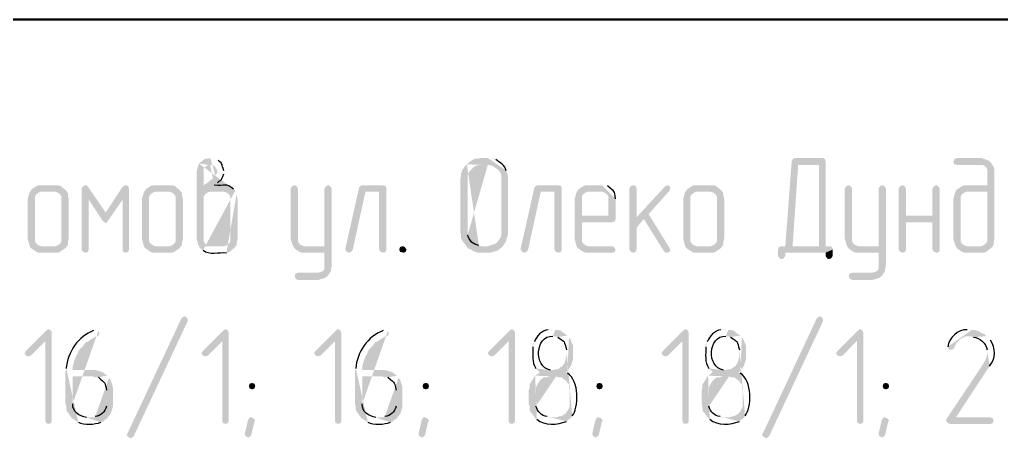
# Model space of a CAD drawing. Header units: millimetres. Extents: x -211 to 10565, y -2293 to 2244.
# Drawn here: x 5056.95 to 5082.78, y -748.18 to -737.16 of the extents above; entities that cross this region are included whole.
import ezdxf

# ---------------------------------------------------------------- set-up
doc = ezdxf.new("R2010")
doc.units = ezdxf.units.MM
doc.layers.add('PDF _Геометрия', color=7, linetype='Continuous')
doc.layers.add('PDF _Сплошная заливка', color=7, linetype='Continuous')

msp = doc.modelspace()

# ---------------------------------------------------------------- hatches: boundary and pattern name
at = {"layer": 'PDF _Сплошная заливка', "transparency": 33554559}
h = msp.add_hatch(color=256, dxfattribs=at)
h.paths.add_polyline_path([(5061.673, -740.943), (5061.631, -741.07), (5061.61, -741.155), (5061.61, -742.932), (5061.631, -742.996), (5061.652, -743.08), (5061.673, -743.122), (5061.969, -743.122), (5061.906, -743.101), (5061.842, -743.059), (5061.8, -742.996), (5061.8, -741.811), (5061.842, -741.747), (5061.906, -741.705), (5061.969, -741.684), (5062.329, -741.684), (5062.625, -741.662), (5062.583, -741.62)], flags=0)
h.paths.add_polyline_path([(5062.075, -741.514), (5061.8, -741.514), (5061.8, -741.07), (5061.842, -741.028), (5061.906, -740.985), (5061.969, -740.985)], flags=0)
h = msp.add_hatch(color=256, dxfattribs=at)
h.paths.add_polyline_path([(5061.969, -740.795), (5061.927, -740.816), (5061.842, -740.816), (5061.779, -740.858), (5061.737, -740.901), (5061.715, -740.901), (5061.673, -740.943), (5061.969, -740.985), (5062.033, -740.985), (5062.096, -741.028), (5062.139, -741.091), (5062.16, -741.155), (5062.139, -741.218), (5062.096, -741.26), (5062.075, -741.282), (5062.033, -741.345), (5061.969, -741.387), (5061.927, -741.43), (5061.8, -741.514), (5062.075, -741.514), (5062.16, -741.451)], flags=0)
h.paths.add_polyline_path([(5062.329, -741.218), (5062.329, -741.133)], flags=0)
h.paths.add_polyline_path([(5062.181, -740.858), (5062.054, -740.816)], flags=0)
h = msp.add_hatch(color=256, dxfattribs=at)
h.paths.add_polyline_path([(5068.72, -740.964), (5068.677, -741.006), (5068.593, -741.133), (5068.571, -741.197), (5068.571, -741.26), (5068.55, -741.345), (5068.55, -742.763), (5068.571, -742.826), (5068.571, -742.911), (5068.593, -742.974), (5068.635, -743.017), (5068.72, -743.144), (5068.762, -743.186), (5068.825, -743.207), (5068.889, -743.249), (5069.016, -743.292), (5069.333, -743.292), (5069.418, -743.271), (5069.545, -743.228), (5069.587, -743.186), (5069.651, -743.144), (5069.1, -743.122), (5069.037, -743.101)], flags=0)
h.paths.add_polyline_path([(5068.741, -742.826), (5068.741, -741.26), (5068.762, -741.197), (5068.804, -741.133), (5068.889, -741.049), (5068.952, -741.006), (5069.016, -740.985), (5069.27, -740.985)], flags=0)
h = msp.add_hatch(color=256, dxfattribs=at)
h.paths.add_polyline_path([(5069.27, -740.795), (5069.1, -740.795), (5069.016, -740.816), (5068.952, -740.816), (5068.889, -740.837), (5068.762, -740.922), (5068.72, -740.964), (5069.27, -740.985), (5069.333, -740.985), (5069.397, -741.006), (5069.524, -741.091), (5069.566, -741.133), (5069.608, -741.197), (5069.629, -741.26), (5069.629, -742.826), (5069.608, -742.89), (5069.524, -743.017), (5069.46, -743.059), (5069.397, -743.08), (5069.333, -743.101), (5069.27, -743.122), (5069.1, -743.122), (5069.651, -743.144), (5069.735, -743.017), (5069.756, -742.974), (5069.778, -742.89), (5069.799, -742.826), (5069.799, -741.26), (5069.756, -741.133)], flags=0)
h.paths.add_polyline_path([(5069.481, -740.837), (5069.418, -740.816), (5069.333, -740.816)], flags=0)
for points in [[(5078.157, -740.901), (5077.988, -740.985), (5077.988, -743.122), (5076.993, -743.122), (5076.93, -743.144), (5076.909, -743.207), (5076.909, -743.376), (5076.951, -743.44), (5077.014, -743.461), (5077.057, -743.44), (5077.099, -743.376), (5077.099, -743.292), (5078.157, -743.292), (5078.348, -743.207), (5078.348, -743.186), (5078.305, -743.122), (5078.157, -743.122)], [(5078.073, -740.795), (5077.353, -740.795), (5077.311, -740.816), (5077.29, -740.837), (5077.268, -740.879), (5077.099, -743.122), (5077.29, -743.122), (5077.438, -740.985), (5077.988, -740.985), (5078.157, -740.901), (5078.157, -740.879), (5078.136, -740.816)], [(5082.241, -740.795), (5081.606, -740.795), (5081.543, -740.837), (5081.522, -740.901), (5081.543, -740.964), (5081.564, -740.964), (5081.627, -740.985), (5082.305, -740.985), (5082.368, -741.028), (5082.41, -741.091), (5082.41, -741.514), (5081.818, -741.514), (5081.754, -741.535), (5081.627, -741.62), (5081.585, -741.662), (5082.41, -741.684), (5082.41, -742.996), (5082.368, -743.059), (5082.305, -743.101), (5082.241, -743.122), (5081.585, -743.122), (5081.627, -743.186), (5081.754, -743.271), (5081.818, -743.292), (5082.305, -743.292), (5082.389, -743.271), (5082.432, -743.228), (5082.495, -743.186), (5082.537, -743.144), (5082.58, -743.08), (5082.58, -743.017), (5082.601, -742.932), (5082.601, -741.091), (5082.58, -741.028), (5082.495, -740.901), (5082.432, -740.858), (5082.305, -740.816)], [(5057.885, -741.514), (5057.462, -741.514), (5057.399, -741.535), (5057.272, -741.62), (5057.229, -741.684), (5057.885, -741.684), (5057.949, -741.705), (5058.012, -741.747), (5058.055, -741.811), (5058.055, -742.996), (5058.012, -743.059), (5057.949, -743.101), (5057.885, -743.122), (5057.526, -743.122), (5057.229, -743.144), (5057.272, -743.186), (5057.399, -743.271), (5057.462, -743.292), (5057.949, -743.292), (5058.012, -743.271), (5058.139, -743.186), (5058.182, -743.144), (5058.224, -743.08), (5058.224, -743.017), (5058.245, -742.932), (5058.245, -741.874), (5058.224, -741.789), (5058.224, -741.726), (5058.182, -741.662), (5058.139, -741.62), (5058.076, -741.578), (5058.034, -741.535), (5057.949, -741.514)], [(5058.69, -741.514), (5058.626, -741.535), (5058.584, -741.599), (5058.774, -741.895), (5059.134, -742.445), (5059.219, -742.234), (5058.753, -741.557), (5058.711, -741.514)], [(5059.748, -741.514), (5059.726, -741.514), (5059.663, -741.557), (5059.219, -742.234), (5059.134, -742.445), (5059.155, -742.467), (5059.219, -742.509), (5059.24, -742.509), (5059.282, -742.445), (5059.663, -741.895), (5059.832, -741.599), (5059.811, -741.535)], [(5060.89, -741.514), (5060.467, -741.514), (5060.404, -741.535), (5060.277, -741.62), (5060.234, -741.684), (5060.89, -741.684), (5060.954, -741.705), (5061.017, -741.747), (5061.06, -741.811), (5061.06, -742.996), (5061.017, -743.059), (5060.954, -743.101), (5060.89, -743.122), (5060.531, -743.122), (5060.234, -743.144), (5060.277, -743.186), (5060.404, -743.271), (5060.467, -743.292), (5060.954, -743.292), (5061.017, -743.271), (5061.144, -743.186), (5061.186, -743.144), (5061.229, -743.08), (5061.229, -743.017), (5061.25, -742.932), (5061.25, -741.874), (5061.229, -741.789), (5061.229, -741.726), (5061.186, -741.662), (5061.144, -741.62), (5061.081, -741.578), (5061.038, -741.535), (5060.954, -741.514)], [(5064.191, -741.514), (5064.128, -741.535), (5064.085, -741.599), (5064.085, -742.932), (5064.107, -742.996), (5064.128, -743.08), (5064.149, -743.122), (5064.445, -743.122), (5064.382, -743.101), (5064.318, -743.059), (5064.276, -742.996), (5064.276, -741.599), (5064.234, -741.535)], [(5065.08, -741.514), (5065.017, -741.535), (5064.974, -741.599), (5064.974, -743.122), (5064.149, -743.122), (5064.191, -743.186), (5064.318, -743.271), (5064.382, -743.292), (5064.974, -743.292), (5064.974, -743.715), (5064.932, -743.778), (5064.868, -743.8), (5064.805, -743.821), (5064.276, -743.821), (5064.212, -743.842), (5064.191, -743.905), (5064.212, -743.969), (5064.276, -744.011), (5064.805, -744.011), (5064.868, -743.99), (5064.953, -743.969), (5064.995, -743.948), (5065.059, -743.905), (5065.143, -743.778), (5065.143, -743.715), (5065.165, -743.651), (5065.165, -741.599), (5065.122, -741.535)], [(5066.519, -741.514), (5065.969, -741.514), (5065.926, -741.535), (5065.884, -741.578), (5065.524, -743.186), (5065.524, -743.207), (5065.567, -743.271), (5065.63, -743.292), (5065.672, -743.271), (5065.715, -743.228), (5066.053, -741.684), (5066.413, -741.684), (5066.604, -741.599), (5066.604, -741.578), (5066.582, -741.535)], [(5071.132, -741.514), (5070.582, -741.514), (5070.539, -741.535), (5070.497, -741.578), (5070.137, -743.186), (5070.137, -743.207), (5070.18, -743.271), (5070.243, -743.292), (5070.285, -743.271), (5070.328, -743.228), (5070.666, -741.684), (5071.026, -741.684), (5071.217, -741.599), (5071.217, -741.578), (5071.195, -741.535)], [(5073.1, -741.514), (5073.036, -741.535), (5072.994, -741.599), (5072.994, -743.207), (5073.036, -743.271), (5073.1, -743.292), (5073.163, -743.271), (5073.184, -743.207), (5073.184, -742.636), (5073.375, -742.403), (5073.184, -742.361), (5073.184, -741.599), (5073.163, -741.535)], [(5073.989, -741.514), (5073.925, -741.557), (5073.184, -742.361), (5073.375, -742.403), (5073.904, -743.249), (5073.946, -743.292), (5073.989, -743.292), (5074.052, -743.271), (5074.073, -743.207), (5074.052, -743.165), (5073.502, -742.276), (5074.052, -741.662), (5074.073, -741.599), (5074.052, -741.535)], [(5075.131, -741.514), (5074.708, -741.514), (5074.645, -741.535), (5074.518, -741.62), (5074.475, -741.684), (5075.131, -741.684), (5075.195, -741.705), (5075.258, -741.747), (5075.3, -741.811), (5075.3, -742.996), (5075.258, -743.059), (5075.195, -743.101), (5075.131, -743.122), (5074.771, -743.122), (5074.475, -743.144), (5074.518, -743.186), (5074.645, -743.271), (5074.708, -743.292), (5075.195, -743.292), (5075.258, -743.271), (5075.385, -743.186), (5075.427, -743.144), (5075.47, -743.08), (5075.47, -743.017), (5075.491, -742.932), (5075.491, -741.874), (5075.47, -741.789), (5075.47, -741.726), (5075.427, -741.662), (5075.385, -741.62), (5075.322, -741.578), (5075.279, -741.535), (5075.195, -741.514)], [(5078.771, -741.514), (5078.707, -741.535), (5078.665, -741.599), (5078.665, -742.932), (5078.686, -742.996), (5078.707, -743.08), (5078.728, -743.122), (5079.025, -743.122), (5078.961, -743.101), (5078.898, -743.059), (5078.855, -742.996), (5078.855, -741.599), (5078.813, -741.535)], [(5079.66, -741.514), (5079.596, -741.535), (5079.554, -741.599), (5079.554, -743.122), (5078.728, -743.122), (5078.771, -743.186), (5078.898, -743.271), (5078.961, -743.292), (5079.554, -743.292), (5079.554, -743.715), (5079.511, -743.778), (5079.448, -743.8), (5079.384, -743.821), (5078.855, -743.821), (5078.792, -743.842), (5078.771, -743.905), (5078.792, -743.969), (5078.855, -744.011), (5079.384, -744.011), (5079.448, -743.99), (5079.533, -743.969), (5079.575, -743.948), (5079.638, -743.905), (5079.723, -743.778), (5079.723, -743.715), (5079.744, -743.651), (5079.744, -741.599), (5079.702, -741.535)], [(5080.189, -741.514), (5080.125, -741.535), (5080.083, -741.599), (5080.083, -743.207), (5080.125, -743.271), (5080.189, -743.292), (5080.252, -743.271), (5080.273, -743.207), (5080.273, -742.488), (5080.971, -742.488), (5080.273, -742.318), (5080.273, -741.599), (5080.231, -741.535)], [(5081.077, -741.514), (5081.014, -741.535), (5080.971, -741.599), (5080.971, -742.318), (5080.273, -742.318), (5080.971, -742.488), (5080.971, -743.207), (5081.014, -743.271), (5081.077, -743.292), (5081.141, -743.271), (5081.162, -743.207), (5081.162, -741.599), (5081.12, -741.535)], [(5057.229, -741.684), (5057.208, -741.726), (5057.187, -741.811), (5057.166, -741.874), (5057.166, -742.932), (5057.187, -742.996), (5057.208, -743.08), (5057.229, -743.144), (5057.526, -743.122), (5057.462, -743.101), (5057.399, -743.059), (5057.356, -742.996), (5057.356, -741.811), (5057.399, -741.747), (5057.462, -741.705), (5057.526, -741.684), (5057.885, -741.684)], [(5058.584, -741.599), (5058.584, -743.207), (5058.626, -743.271), (5058.69, -743.292), (5058.753, -743.271), (5058.774, -743.207), (5058.774, -741.895)], [(5059.832, -741.599), (5059.663, -741.895), (5059.663, -743.207), (5059.684, -743.271), (5059.748, -743.292), (5059.811, -743.271), (5059.832, -743.207)], [(5060.234, -741.684), (5060.213, -741.726), (5060.192, -741.811), (5060.171, -741.874), (5060.171, -742.932), (5060.192, -742.996), (5060.213, -743.08), (5060.234, -743.144), (5060.531, -743.122), (5060.467, -743.101), (5060.404, -743.059), (5060.361, -742.996), (5060.361, -741.811), (5060.404, -741.747), (5060.467, -741.705), (5060.531, -741.684), (5060.89, -741.684)], [(5066.604, -741.599), (5066.413, -741.684), (5066.413, -743.207), (5066.455, -743.271), (5066.519, -743.292), (5066.582, -743.271), (5066.604, -743.207)], [(5071.217, -741.599), (5071.026, -741.684), (5071.026, -743.207), (5071.068, -743.271), (5071.132, -743.292), (5071.195, -743.271), (5071.217, -743.207)], [(5071.619, -741.684), (5071.597, -741.726), (5071.576, -741.811), (5071.555, -741.874), (5071.555, -742.932), (5071.576, -742.996), (5071.597, -743.08), (5071.619, -743.144), (5071.661, -743.186), (5071.788, -743.271), (5071.851, -743.292), (5072.55, -743.292), (5072.613, -743.271), (5072.634, -743.207), (5072.592, -743.144), (5072.55, -743.122), (5071.915, -743.122), (5071.851, -743.101), (5071.788, -743.059), (5071.746, -742.996), (5071.746, -742.488), (5072.55, -742.488), (5072.613, -742.467), (5072.634, -742.403), (5071.746, -742.318), (5071.746, -741.811), (5071.788, -741.747), (5071.851, -741.705), (5071.915, -741.684), (5072.275, -741.684)], [(5074.475, -741.684), (5074.454, -741.726), (5074.433, -741.811), (5074.412, -741.874), (5074.412, -742.932), (5074.433, -742.996), (5074.454, -743.08), (5074.475, -743.144), (5074.771, -743.122), (5074.708, -743.101), (5074.645, -743.059), (5074.602, -742.996), (5074.602, -741.811), (5074.645, -741.747), (5074.708, -741.705), (5074.771, -741.684), (5075.131, -741.684)], [(5081.585, -741.662), (5081.543, -741.789), (5081.522, -741.874), (5081.522, -742.932), (5081.543, -742.996), (5081.564, -743.08), (5081.585, -743.122), (5081.881, -743.122), (5081.818, -743.101), (5081.754, -743.059), (5081.712, -742.996), (5081.712, -741.811), (5081.754, -741.747), (5081.818, -741.705), (5081.881, -741.684), (5082.41, -741.684)], [(5067.048, -743.122), (5067.09, -743.144), (5067.133, -743.207), (5067.111, -743.271), (5067.048, -743.292), (5066.984, -743.271), (5066.963, -743.271), (5066.942, -743.207), (5066.963, -743.144), (5067.027, -743.122)], [(5078.348, -743.207), (5078.157, -743.292), (5078.157, -743.376), (5078.199, -743.44), (5078.242, -743.461), (5078.305, -743.44), (5078.348, -743.376)], [(5061.377, -745.09), (5059.959, -748.116), (5059.917, -748.159), (5059.875, -748.18), (5059.811, -748.137), (5059.769, -748.095), (5059.79, -748.053), (5061.208, -745.027), (5061.229, -745.006), (5061.292, -744.963), (5061.356, -745.006), (5061.377, -745.048)], [(5078.094, -745.09), (5076.676, -748.116), (5076.634, -748.159), (5076.591, -748.18), (5076.528, -748.137), (5076.485, -748.095), (5076.507, -748.053), (5077.924, -745.027), (5077.946, -745.006), (5078.009, -744.963), (5078.073, -745.006), (5078.094, -745.048)], [(5057.716, -745.302), (5057.653, -745.344), (5057.124, -745.873), (5057.081, -745.937), (5057.124, -746), (5057.187, -746.021), (5057.251, -746), (5057.632, -745.619), (5057.801, -745.408), (5057.78, -745.344)], [(5057.801, -745.408), (5057.632, -745.619), (5057.632, -747.714), (5057.653, -747.778), (5057.716, -747.799), (5057.78, -747.778), (5057.801, -747.714)], [(5062.371, -745.302), (5062.308, -745.344), (5061.779, -745.873), (5061.737, -745.937), (5061.779, -746), (5061.842, -746.021), (5061.906, -746), (5062.287, -745.619), (5062.456, -745.408), (5062.435, -745.344)], [(5062.456, -745.408), (5062.287, -745.619), (5062.287, -747.714), (5062.308, -747.778), (5062.371, -747.799), (5062.435, -747.778), (5062.456, -747.714)], [(5065.334, -745.302), (5065.27, -745.344), (5064.741, -745.873), (5064.699, -745.937), (5064.741, -746), (5064.805, -746.021), (5064.868, -746), (5065.249, -745.619), (5065.419, -745.408), (5065.397, -745.344)], [(5065.419, -745.408), (5065.249, -745.619), (5065.249, -747.714), (5065.27, -747.778), (5065.334, -747.799), (5065.397, -747.778), (5065.419, -747.714)], [(5069.905, -745.302), (5069.841, -745.344), (5069.312, -745.873), (5069.27, -745.937), (5069.312, -746), (5069.376, -746.021), (5069.439, -746), (5069.82, -745.619), (5069.989, -745.408), (5069.968, -745.344)], [(5069.989, -745.408), (5069.82, -745.619), (5069.82, -747.714), (5069.841, -747.778), (5069.905, -747.799), (5069.968, -747.778), (5069.989, -747.714)], [(5074.475, -745.302), (5074.412, -745.344), (5073.883, -745.873), (5073.84, -745.937), (5073.883, -746), (5073.946, -746.021), (5074.01, -746), (5074.391, -745.619), (5074.56, -745.408), (5074.539, -745.344)], [(5074.56, -745.408), (5074.391, -745.619), (5074.391, -747.714), (5074.412, -747.778), (5074.475, -747.799), (5074.539, -747.778), (5074.56, -747.714)], [(5079.067, -745.302), (5079.004, -745.344), (5078.475, -745.873), (5078.432, -745.937), (5078.475, -746), (5078.538, -746.021), (5078.602, -746), (5078.982, -745.619), (5079.152, -745.408), (5079.131, -745.344)], [(5079.152, -745.408), (5078.982, -745.619), (5078.982, -747.714), (5079.004, -747.778), (5079.067, -747.799), (5079.131, -747.778), (5079.152, -747.714)], [(5063.07, -746.72), (5063.006, -746.741), (5062.985, -746.804), (5063.006, -746.868), (5063.07, -746.889), (5063.133, -746.868), (5063.154, -746.804), (5063.133, -746.741)], [(5067.64, -746.72), (5067.577, -746.741), (5067.556, -746.804), (5067.577, -746.868), (5067.64, -746.889), (5067.704, -746.868), (5067.725, -746.804), (5067.704, -746.741)], [(5072.211, -746.72), (5072.148, -746.741), (5072.126, -746.804), (5072.148, -746.868), (5072.211, -746.889), (5072.275, -746.868), (5072.296, -746.804), (5072.275, -746.741)], [(5079.744, -746.72), (5079.681, -746.741), (5079.66, -746.804), (5079.681, -746.868), (5079.744, -746.889), (5079.808, -746.868), (5079.829, -746.804), (5079.808, -746.741)], [(5063.049, -747.63), (5063.006, -747.63), (5062.964, -747.693), (5062.879, -748.053), (5062.879, -748.074), (5062.9, -748.116), (5062.964, -748.159), (5063.006, -748.137), (5063.049, -748.095), (5063.133, -747.735), (5063.154, -747.714), (5063.112, -747.651)], [(5067.619, -747.63), (5067.577, -747.63), (5067.535, -747.693), (5067.45, -748.053), (5067.45, -748.074), (5067.471, -748.116), (5067.535, -748.159), (5067.577, -748.137), (5067.619, -748.095), (5067.704, -747.735), (5067.725, -747.714), (5067.683, -747.651)], [(5072.19, -747.63), (5072.148, -747.63), (5072.105, -747.693), (5072.021, -748.053), (5072.021, -748.074), (5072.042, -748.116), (5072.105, -748.159), (5072.148, -748.137), (5072.19, -748.095), (5072.275, -747.735), (5072.296, -747.714), (5072.253, -747.651)], [(5079.723, -747.63), (5079.681, -747.63), (5079.638, -747.693), (5079.554, -748.053), (5079.554, -748.074), (5079.575, -748.116), (5079.638, -748.159), (5079.681, -748.137), (5079.723, -748.095), (5079.808, -747.735), (5079.829, -747.714), (5079.786, -747.651)]]:
    msp.add_hatch(color=256, dxfattribs=at).paths.add_polyline_path(points)
h = msp.add_hatch(color=256, dxfattribs=at)
h.paths.add_polyline_path([(5072.275, -741.514), (5071.851, -741.514), (5071.788, -741.535), (5071.661, -741.62), (5071.619, -741.684), (5072.275, -741.684), (5072.338, -741.705), (5072.402, -741.747), (5072.444, -741.811), (5072.444, -742.318), (5071.746, -742.318), (5072.634, -742.403), (5072.634, -741.874)], flags=0)
h.paths.add_polyline_path([(5072.423, -741.535), (5072.338, -741.514)], flags=0)
h = msp.add_hatch(color=256, dxfattribs=at)
h.paths.add_polyline_path([(5062.625, -741.662), (5062.329, -741.684), (5062.393, -741.705), (5062.456, -741.747), (5062.498, -741.811), (5062.498, -742.996), (5062.456, -743.059), (5062.393, -743.101), (5062.329, -743.122), (5061.673, -743.122), (5061.715, -743.186), (5061.779, -743.228)], flags=0)
h.paths.add_polyline_path([(5062.393, -743.292), (5062.477, -743.271), (5062.52, -743.228), (5062.583, -743.186), (5062.625, -743.144), (5062.668, -743.08), (5062.668, -743.017), (5062.689, -742.932), (5062.689, -741.874), (5062.668, -741.789), (5062.668, -741.726)], flags=0)
h = msp.add_hatch(color=256, dxfattribs=at)
h.paths.add_polyline_path([(5058.965, -745.302), (5058.943, -745.323), (5058.901, -745.344)], flags=0)
h.paths.add_polyline_path([(5058.182, -746.339), (5058.161, -746.402), (5058.161, -747.27), (5058.182, -747.333), (5058.182, -747.418), (5058.203, -747.482), (5058.245, -747.524), (5058.33, -747.651), (5058.372, -747.672), (5058.499, -747.757)], flags=0)
h.paths.add_polyline_path([(5059.092, -747.757), (5059.155, -747.735), (5059.197, -747.693), (5059.261, -747.651), (5058.711, -747.63)], flags=0)
h.paths.add_polyline_path([(5058.351, -747.27), (5058.351, -746.55), (5058.88, -746.55), (5059.261, -746.529), (5059.197, -746.487), (5059.155, -746.445), (5059.092, -746.424), (5059.028, -746.402), (5058.943, -746.381), (5058.351, -746.381), (5058.351, -746.275), (5058.372, -746.212), (5058.393, -746.127), (5058.414, -746.085), (5058.436, -746.021), (5058.478, -745.958), (5058.499, -745.894), (5058.52, -745.852), (5058.626, -745.746), (5058.668, -745.683), (5058.711, -745.641), (5058.732, -745.641), (5058.922, -745.514), (5058.965, -745.492), (5059.007, -745.492), (5059.049, -745.45), (5059.049, -745.408), (5059.028, -745.344)], flags=0)
h = msp.add_hatch(color=256, dxfattribs=at)
h.paths.add_polyline_path([(5066.582, -745.302), (5066.561, -745.323), (5066.519, -745.344)], flags=0)
h.paths.add_polyline_path([(5065.799, -746.339), (5065.778, -746.402), (5065.778, -747.27), (5065.799, -747.333), (5065.799, -747.418), (5065.821, -747.482), (5065.863, -747.524), (5065.948, -747.651), (5065.99, -747.672), (5066.117, -747.757)], flags=0)
h.paths.add_polyline_path([(5066.709, -747.757), (5066.773, -747.735), (5066.815, -747.693), (5066.879, -747.651), (5066.328, -747.63)], flags=0)
h.paths.add_polyline_path([(5065.969, -747.27), (5065.969, -746.55), (5066.498, -746.55), (5066.879, -746.529), (5066.815, -746.487), (5066.773, -746.445), (5066.709, -746.424), (5066.646, -746.402), (5066.561, -746.381), (5065.969, -746.381), (5065.969, -746.275), (5065.99, -746.212), (5066.011, -746.127), (5066.032, -746.085), (5066.053, -746.021), (5066.096, -745.958), (5066.117, -745.894), (5066.138, -745.852), (5066.244, -745.746), (5066.286, -745.683), (5066.328, -745.641), (5066.35, -745.641), (5066.54, -745.514), (5066.582, -745.492), (5066.625, -745.492), (5066.667, -745.45), (5066.667, -745.408), (5066.646, -745.344)], flags=0)
h = msp.add_hatch(color=256, dxfattribs=at)
h.paths.add_polyline_path([(5070.984, -745.302), (5070.92, -745.302), (5070.857, -745.323)], flags=0)
h.paths.add_polyline_path([(5070.497, -745.641), (5070.455, -745.704), (5070.455, -745.768)], flags=0)
h.paths.add_polyline_path([(5070.539, -746.339), (5070.582, -746.381), (5070.984, -746.381), (5070.92, -746.381)], flags=0)
h.paths.add_polyline_path([(5070.984, -745.492), (5071.365, -745.471), (5071.238, -745.387), (5071.195, -745.344), (5071.111, -745.323), (5071.047, -745.323)], flags=0)
h = msp.add_hatch(color=256, dxfattribs=at)
h.paths.add_polyline_path([(5075.533, -745.302), (5075.47, -745.302), (5075.406, -745.323)], flags=0)
h.paths.add_polyline_path([(5075.047, -745.641), (5075.004, -745.704), (5075.004, -745.768)], flags=0)
h.paths.add_polyline_path([(5075.089, -746.339), (5075.131, -746.381), (5075.533, -746.381), (5075.47, -746.381)], flags=0)
h.paths.add_polyline_path([(5075.533, -745.492), (5075.914, -745.471), (5075.787, -745.387), (5075.745, -745.344), (5075.66, -745.323), (5075.597, -745.323)], flags=0)
h = msp.add_hatch(color=256, dxfattribs=at)
h.paths.add_polyline_path([(5081.924, -745.302), (5081.881, -745.323)], flags=0)
h.paths.add_polyline_path([(5081.374, -745.768), (5081.395, -745.831), (5081.458, -745.852), (5081.522, -745.831), (5081.585, -745.704), (5081.627, -745.641), (5081.712, -745.556), (5081.733, -745.556), (5081.797, -745.514), (5081.86, -745.492), (5082.389, -745.492), (5082.326, -745.429), (5082.262, -745.408), (5082.199, -745.365), (5082.072, -745.323), (5082.008, -745.323)], flags=0)
h = msp.add_hatch(color=256, dxfattribs=at)
h.paths.add_polyline_path([(5071.365, -745.471), (5070.984, -745.492), (5071.047, -745.492), (5071.111, -745.514)], flags=0)
h.paths.add_polyline_path([(5071.343, -745.852), (5071.343, -746.021), (5071.322, -746.085), (5071.301, -746.17), (5071.28, -746.212), (5071.238, -746.275), (5071.111, -746.36), (5071.047, -746.36), (5070.984, -746.381), (5070.582, -746.381), (5070.645, -746.445), (5070.624, -746.445), (5070.582, -746.487), (5070.518, -746.529), (5071.068, -746.55), (5071.132, -746.572), (5071.217, -746.572), (5071.259, -746.614), (5071.322, -746.656), (5071.365, -746.72), (5071.407, -746.762), (5071.407, -746.847), (5071.428, -746.91), (5071.428, -747.333), (5071.407, -747.397), (5071.322, -747.524), (5071.259, -747.566), (5071.217, -747.587), (5071.132, -747.608), (5071.068, -747.63), (5070.899, -747.63), (5071.449, -747.651), (5071.492, -747.587)], flags=0)
h.paths.add_polyline_path([(5071.365, -746.466), (5071.322, -746.445), (5071.343, -746.424), (5071.386, -746.36), (5071.428, -746.318), (5071.47, -746.254), (5071.47, -746.233), (5071.513, -746.106), (5071.513, -745.725), (5071.47, -745.641), (5071.449, -745.577), (5071.407, -745.514)], flags=0)
h = msp.add_hatch(color=256, dxfattribs=at)
h.paths.add_polyline_path([(5075.914, -745.471), (5075.533, -745.492), (5075.597, -745.492), (5075.66, -745.514)], flags=0)
h.paths.add_polyline_path([(5075.893, -745.852), (5075.893, -746.021), (5075.872, -746.085), (5075.851, -746.17), (5075.829, -746.212), (5075.787, -746.275), (5075.724, -746.318), (5075.66, -746.36), (5075.597, -746.36), (5075.533, -746.381), (5075.131, -746.381), (5075.195, -746.445), (5075.174, -746.445), (5075.131, -746.487), (5075.068, -746.529), (5075.618, -746.55), (5075.681, -746.572), (5075.766, -746.572), (5075.808, -746.614), (5075.872, -746.656), (5075.914, -746.72), (5075.956, -746.762), (5075.956, -746.847), (5075.978, -746.91), (5075.978, -747.333), (5075.956, -747.397), (5075.872, -747.524), (5075.808, -747.566), (5075.766, -747.587), (5075.681, -747.608), (5075.618, -747.63), (5075.449, -747.63), (5075.999, -747.651), (5076.041, -747.587)], flags=0)
h.paths.add_polyline_path([(5075.914, -746.466), (5075.872, -746.445), (5075.893, -746.424), (5075.935, -746.36), (5075.978, -746.318), (5076.02, -746.254), (5076.02, -746.233), (5076.062, -746.106), (5076.062, -745.725), (5076.02, -745.641), (5075.999, -745.577), (5075.956, -745.514)], flags=0)
h = msp.add_hatch(color=256, dxfattribs=at)
h.paths.add_polyline_path([(5082.389, -745.492), (5081.945, -745.492), (5081.987, -745.492), (5082.051, -745.514)], flags=0)
h.paths.add_polyline_path([(5082.41, -745.852), (5082.41, -745.979), (5082.389, -746.064), (5082.326, -746.191), (5081.352, -747.651), (5081.331, -747.693), (5081.331, -747.714), (5081.374, -747.778), (5081.437, -747.799), (5082.495, -747.799), (5082.559, -747.778), (5082.58, -747.714), (5082.559, -747.651), (5082.495, -747.63), (5081.585, -747.63), (5082.474, -746.275)], flags=0)
h.paths.add_polyline_path([(5082.495, -745.598), (5082.453, -745.535)], flags=0)
h = msp.add_hatch(color=256, dxfattribs=at)
h.paths.add_polyline_path([(5059.261, -746.529), (5058.88, -746.55), (5058.943, -746.572), (5059.028, -746.572)], flags=0)
h.paths.add_polyline_path([(5059.24, -746.91), (5059.24, -747.333)], flags=0)
h.paths.add_polyline_path([(5058.943, -747.608), (5058.88, -747.63), (5058.711, -747.63), (5059.261, -747.651), (5059.303, -747.587), (5059.346, -747.545), (5059.388, -747.418), (5059.409, -747.333), (5059.409, -746.847), (5059.388, -746.762), (5059.346, -746.635), (5059.303, -746.593)], flags=0)
h = msp.add_hatch(color=256, dxfattribs=at)
h.paths.add_polyline_path([(5066.879, -746.529), (5066.498, -746.55), (5066.561, -746.572), (5066.646, -746.572)], flags=0)
h.paths.add_polyline_path([(5066.857, -746.91), (5066.857, -747.333)], flags=0)
h.paths.add_polyline_path([(5066.561, -747.608), (5066.498, -747.63), (5066.328, -747.63), (5066.879, -747.651), (5066.921, -747.587), (5066.963, -747.545), (5067.006, -747.418), (5067.027, -747.333), (5067.027, -746.847), (5067.006, -746.762), (5066.963, -746.635), (5066.921, -746.593)], flags=0)
h = msp.add_hatch(color=256, dxfattribs=at)
h.paths.add_polyline_path([(5070.518, -746.529), (5070.434, -746.656), (5070.412, -746.699), (5070.37, -746.762), (5070.37, -746.847), (5070.349, -746.91), (5070.349, -747.27), (5070.37, -747.333), (5070.37, -747.418), (5070.391, -747.482), (5070.434, -747.524), (5070.518, -747.651), (5070.561, -747.672)], flags=0)
h.paths.add_polyline_path([(5071.343, -747.735), (5071.386, -747.693), (5071.449, -747.651), (5070.899, -747.63), (5070.836, -747.608)], flags=0)
h.paths.add_polyline_path([(5070.539, -747.333), (5070.539, -746.847), (5070.561, -746.783), (5070.645, -746.656), (5070.688, -746.614), (5070.751, -746.572), (5070.814, -746.572), (5070.899, -746.55), (5071.068, -746.55)], flags=0)
h = msp.add_hatch(color=256, dxfattribs=at)
h.paths.add_polyline_path([(5075.068, -746.529), (5074.983, -746.656), (5074.962, -746.699), (5074.92, -746.762), (5074.92, -746.847), (5074.898, -746.91), (5074.898, -747.27), (5074.92, -747.333), (5074.92, -747.418), (5074.941, -747.482), (5074.983, -747.524), (5075.068, -747.651), (5075.11, -747.672)], flags=0)
h.paths.add_polyline_path([(5075.893, -747.735), (5075.935, -747.693), (5075.999, -747.651), (5075.449, -747.63), (5075.385, -747.608)], flags=0)
h.paths.add_polyline_path([(5075.089, -747.333), (5075.089, -746.847), (5075.11, -746.783), (5075.195, -746.656), (5075.237, -746.614), (5075.3, -746.572), (5075.364, -746.572), (5075.449, -746.55), (5075.618, -746.55)], flags=0)

# ---------------------------------------------------------------- linework, layer by layer
at = {"layer": 'PDF _Геометрия', "lineweight": 50}
msp.add_lwpolyline([(4963.616, -737.155), (5028.599, -737.155), (5148.558, -737.155)], dxfattribs=at)
at = {"layer": 'PDF _Геометрия', "lineweight": 25}
for points in [[(5062.329, -741.133), (5062.256, -740.949), (5062.32, -740.986), (5062.181, -740.858)], [(5069.756, -741.133), (5069.73, -740.988), (5069.584, -740.922), (5069.481, -740.837)], [(5062.16, -741.451), (5062.309, -741.321), (5062.241, -741.423), (5062.329, -741.218)], [(5062.583, -741.62), (5062.375, -741.436), (5062.364, -741.552), (5062.075, -741.514)], [(5072.634, -741.874), (5072.586, -741.613), (5072.634, -741.726), (5072.423, -741.535)], [(5069.037, -743.101), (5068.877, -743.071), (5068.787, -742.98), (5068.741, -742.826)], [(5061.779, -743.228), (5061.936, -743.357), (5062.21, -743.273), (5062.393, -743.292)], [(5058.901, -745.344), (5058.5, -745.485), (5058.209, -745.909), (5058.182, -746.339)], [(5066.519, -745.344), (5066.118, -745.485), (5065.826, -745.909), (5065.799, -746.339)], [(5070.857, -745.323), (5070.691, -745.337), (5070.549, -745.491), (5070.497, -745.641)], [(5075.406, -745.323), (5075.241, -745.337), (5075.098, -745.491), (5075.047, -745.641)], [(5081.881, -745.323), (5081.646, -745.295), (5081.393, -745.549), (5081.374, -745.768)], [(5070.92, -746.381), (5070.475, -746.319), (5070.514, -745.459), (5070.984, -745.492)], [(5071.111, -745.514), (5071.326, -745.656), (5071.269, -745.601), (5071.343, -745.852)], [(5075.47, -746.381), (5075.024, -746.319), (5075.063, -745.459), (5075.533, -745.492)], [(5075.66, -745.514), (5075.876, -745.656), (5075.819, -745.601), (5075.893, -745.852)], [(5082.051, -745.514), (5082.217, -745.538), (5082.383, -745.673), (5082.41, -745.852)], [(5082.474, -746.275), (5082.635, -746.089), (5082.649, -745.795), (5082.495, -745.598)], [(5070.455, -745.768), (5070.463, -745.973), (5070.418, -746.164), (5070.539, -746.339)], [(5075.004, -745.768), (5075.013, -745.973), (5074.967, -746.164), (5075.089, -746.339)], [(5059.028, -746.572), (5059.226, -746.744), (5059.198, -746.705), (5059.24, -746.91)], [(5066.646, -746.572), (5066.843, -746.745), (5066.816, -746.705), (5066.857, -746.91)], [(5071.492, -747.587), (5071.668, -747.393), (5071.686, -746.641), (5071.365, -746.466)], [(5076.041, -747.587), (5076.218, -747.393), (5076.235, -746.641), (5075.914, -746.466)], [(5058.711, -747.63), (5058.524, -747.591), (5058.342, -747.485), (5058.351, -747.27)], [(5059.24, -747.333), (5059.199, -747.474), (5059.097, -747.594), (5058.943, -747.608)], [(5066.328, -747.63), (5066.142, -747.591), (5065.96, -747.485), (5065.969, -747.27)], [(5066.857, -747.333), (5066.817, -747.474), (5066.715, -747.594), (5066.561, -747.608)], [(5070.836, -747.608), (5070.676, -747.579), (5070.586, -747.487), (5070.539, -747.333)], [(5075.385, -747.608), (5075.225, -747.579), (5075.135, -747.487), (5075.089, -747.333)], [(5070.561, -747.672), (5070.767, -747.857), (5071.103, -747.825), (5071.343, -747.735)], [(5075.11, -747.672), (5075.316, -747.857), (5075.652, -747.826), (5075.893, -747.735)], [(5058.499, -747.757), (5058.645, -747.827), (5058.937, -747.816), (5059.092, -747.757)], [(5066.117, -747.757), (5066.263, -747.827), (5066.555, -747.816), (5066.709, -747.757)]]:
    msp.add_open_spline(points, degree=3, dxfattribs=at)

doc.saveas('drawing.dxf')
